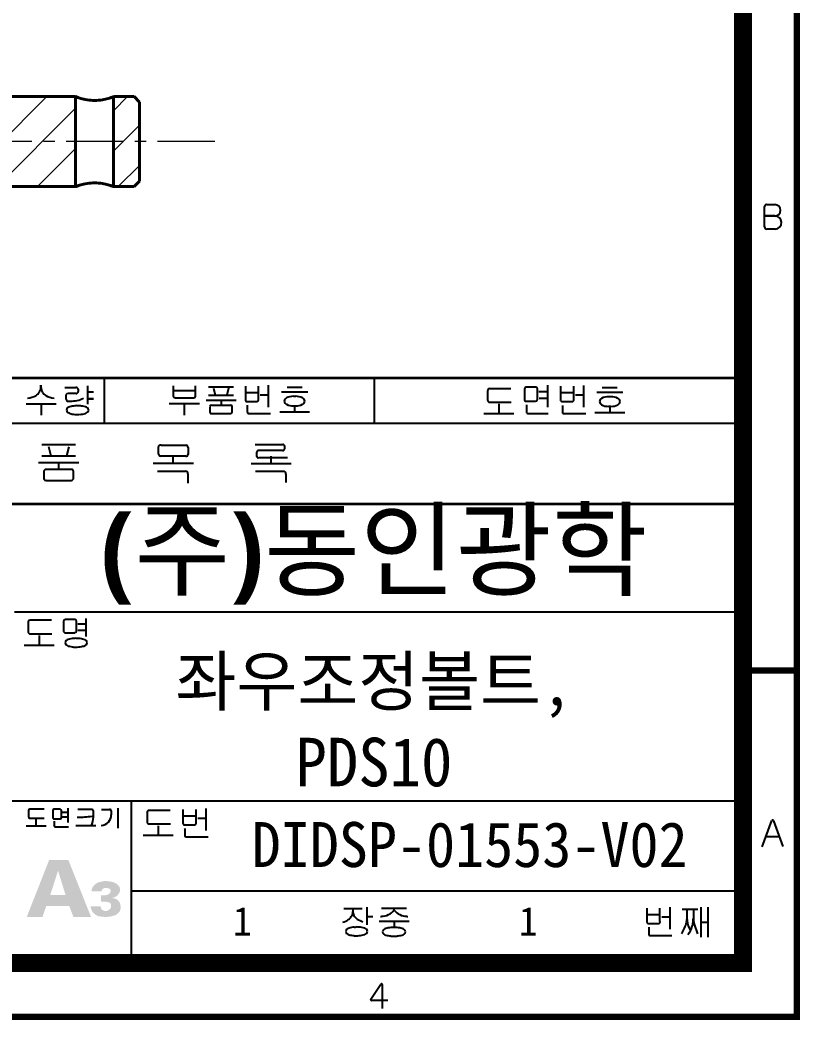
# Model space of a CAD drawing. Header units: millimetres. Extents: x 20 to 420, y 20 to 297.
# Drawn here: x 333.6 to 420.4, y 19.6 to 130.8 of the extents above; entities that cross this region are included whole.
import ezdxf

# ---------------------------------------------------------------- set-up
doc = ezdxf.new("R2010")
doc.units = ezdxf.units.MM
doc.linetypes.add('CENTERX2', pattern=[20.32, 12.7, -2.54, 2.54, -2.54])
doc.layers.get('0').update_dxf_attribs({"color": 6})
doc.layers.add('0 @ 1', color=6, linetype='Continuous')
for name, color, linetype, lineweight in [('CENTER', 1, 'CENTERX2', 9), ('DIM', 2, 'Continuous', 9), ('HATCH', 5, 'Continuous', 13), ('OUTLINE', 3, 'Continuous', 40)]:
    doc.layers.add(name, color=color, linetype=linetype, lineweight=lineweight)
doc.styles.get("Standard").update_dxf_attribs({"font": '', "height": 3.2})
doc.styles.add('굴림', font='', dxfattribs={"height": 3.2})
doc.styles.get('Standard').set_extended_font_data('GulimChe')
doc.styles.get('굴림').set_extended_font_data('GulimChe')
pattern_1 = [(45, (19.583, 11.8146), (-2.245064, 2.245064), [])]

# ---------------------------------------------------------------- blocks, each defined once
blk = doc.blocks.new('A-3_규격도면_동인광학')
h = blk.add_hatch(color=256)
h.paths.add_polyline_path([(319.01, 17.42), (316.86, 17.42), (314.37, 11.09), (316.12, 11.09), (316.54, 12.31), (319.11, 12.31), (319.57, 11.09), (321.53, 11.09)])
h.paths.add_polyline_path([(318.69, 13.55), (316.99, 13.55), (317.84, 16.2), (317.87, 16.2)], flags=16)
blk.add_hatch(color=256).paths.add_polyline_path([(324.07, 13.26), (324.15, 13.31), (324.26, 13.36), (324.37, 13.42), (324.45, 13.5), (324.52, 13.58), (324.6, 13.68), (324.66, 13.76), (324.71, 13.87), (324.74, 14), (324.74, 14.11), (324.74, 14.24), (324.71, 14.37), (324.66, 14.48), (324.6, 14.56), (324.52, 14.66), (324.42, 14.74), (324.31, 14.82), (324.21, 14.87), (324.07, 14.93), (323.97, 14.98), (323.84, 15.01), (323.7, 15.03), (323.57, 15.06), (323.44, 15.06), (323.3, 15.09), (323.17, 15.09), (323.04, 15.09), (322.93, 15.06), (322.8, 15.06), (322.69, 15.03), (322.59, 15.01), (322.48, 14.98), (322.38, 14.95), (322.3, 14.93), (322.14, 14.85), (321.98, 14.74), (321.87, 14.61), (321.77, 14.5), (321.69, 14.37), (321.63, 14.24), (321.58, 14.11), (321.58, 13.95), (322.69, 13.95), (322.69, 14.03), (322.75, 14.11), (322.77, 14.19), (322.85, 14.24), (322.91, 14.26), (322.99, 14.32), (323.07, 14.34), (323.17, 14.34), (323.28, 14.34), (323.38, 14.32), (323.46, 14.29), (323.54, 14.26), (323.62, 14.21), (323.68, 14.13), (323.7, 14.08), (323.7, 14), (323.68, 13.89), (323.65, 13.81), (323.6, 13.73), (323.54, 13.68), (323.49, 13.65), (323.41, 13.6), (323.33, 13.58), (323.25, 13.55), (323.15, 13.52), (323.04, 13.52), (322.91, 13.52), (322.77, 13.52), (322.75, 13.52), (322.69, 13.52), (322.67, 13.52), (322.62, 13.52), (322.62, 12.81), (322.88, 12.81), (323.09, 12.81), (323.25, 12.78), (323.41, 12.75), (323.54, 12.73), (323.65, 12.65), (323.7, 12.57), (323.76, 12.43), (323.76, 12.28), (323.76, 12.17), (323.7, 12.09), (323.65, 12.01), (323.57, 11.93), (323.49, 11.85), (323.38, 11.82), (323.25, 11.77), (323.15, 11.77), (323.04, 11.77), (322.93, 11.8), (322.83, 11.85), (322.75, 11.9), (322.67, 11.98), (322.64, 12.09), (322.59, 12.17), (322.59, 12.28), (321.48, 12.28), (321.5, 12.09), (321.58, 11.9), (321.63, 11.75), (321.74, 11.59), (321.87, 11.48), (322.01, 11.37), (322.16, 11.27), (322.32, 11.19), (322.4, 11.19), (322.51, 11.16), (322.62, 11.16), (322.72, 11.14), (322.83, 11.14), (322.96, 11.11), (323.07, 11.11), (323.2, 11.11), (323.38, 11.11), (323.54, 11.14), (323.7, 11.16), (323.86, 11.19), (324.02, 11.24), (324.15, 11.27), (324.26, 11.32), (324.39, 11.4), (324.41, 11.41), (324.68, 11.68), (324.71, 11.75), (324.76, 11.85), (324.79, 11.96), (324.82, 12.09), (324.82, 12.22), (324.79, 12.41), (324.76, 12.59), (324.68, 12.75), (324.58, 12.89), (324.45, 13.02), (324.29, 13.1), (324.1, 13.18), (323.89, 13.2), (323.89, 13.23), (323.97, 13.23)])
for p, q in [((396.4, 87.81), (396.4, 90.08)), ((396.64, 90.29), (397.54, 90.29)), ((397.54, 89.02), (396.4, 89.02)), ((396.4, 89.02), (397.54, 89.02)), ((397.54, 89.02), (397.56, 89.02)), ((397.61, 87.56), (396.65, 87.56)), ((315.95, 70.2), (315.95, 70.02)), ((315.95, 70.02), (315.95, 70.2)), ((321.12, 70.15), (321.12, 68.1)), ((323, 71), (323, 66)), ((330.65, 70.14), (330.65, 69.02)), ((333.13, 69.07), (333.13, 70.15)), ((334.59, 70.04), (337.37, 70.04)), ((338.68, 70.1), (338.68, 68.57)), ((340.15, 68.61), (340.15, 70.1)), ((341.23, 70.2), (341.23, 67.78)), ((353, 71), (353, 66)), ((372.26, 70.21), (372.26, 67.78)), ((373.72, 70.09), (373.72, 68.57)), ((375.19, 68.61), (375.19, 70.1)), ((376.27, 70.19), (376.27, 67.78)), ((318.6, 69.97), (319.82, 69.97)), ((318.74, 69.12), (318.74, 68.69)), ((319.86, 69.29), (318.97, 69.29)), ((320.09, 69.78), (320.09, 69.51)), ((321.79, 69.45), (321.12, 69.45)), ((330.65, 69.63), (333.13, 69.63)), ((334.59, 69.1), (337.37, 69.1)), ((335.14, 69.89), (335.32, 69.1)), ((336.81, 69.87), (336.64, 69.1)), ((338.68, 69.41), (340.15, 69.41)), ((340.34, 69.15), (341.23, 69.15)), ((342.71, 69.48), (345.62, 69.48)), ((343.33, 70), (344.99, 70)), ((344.02, 68.98), (344.15, 68.98)), ((344.15, 68.98), (344.29, 68.98)), ((365.62, 69.61), (365.62, 68.55)), ((368.21, 69.82), (365.84, 69.82)), ((369.71, 69.81), (369.71, 68.62)), ((370.97, 69.99), (369.92, 69.99)), ((371.16, 68.62), (371.16, 69.77)), ((371.33, 69.5), (372.26, 69.5)), ((373.72, 69.4), (375.19, 69.4)), ((375.37, 69.14), (376.27, 69.14)), ((377.75, 69.43), (380.66, 69.43)), ((378.37, 69.96), (380.03, 69.96)), ((379.05, 68.94), (379.19, 68.94)), ((379.19, 68.94), (379.33, 68.94)), ((314.31, 68.15), (317.66, 68.15)), ((315.98, 68.15), (315.98, 66.86)), ((318.92, 68.45), (319.25, 68.44)), ((321.12, 68.68), (321.79, 68.68)), ((321.79, 68.68), (321.12, 68.68)), ((330.21, 68.16), (333.57, 68.16)), ((330.87, 68.82), (332.93, 68.82)), ((331.89, 68.16), (331.89, 66.88)), ((334.31, 68.56), (337.66, 68.56)), ((334.75, 67.82), (334.75, 67.21)), ((337.04, 67.97), (334.93, 67.97)), ((335.98, 68.56), (335.98, 67.97)), ((337.21, 67.27), (337.21, 67.82)), ((338.89, 68.4), (339.97, 68.4)), ((338.9, 67.98), (338.9, 67.22)), ((344.15, 67.89), (344.02, 67.89)), ((344.29, 67.89), (344.15, 67.89)), ((344.15, 67.89), (344.15, 67.24)), ((365.86, 68.32), (368.25, 68.32)), ((366.86, 68.12), (366.86, 67.08)), ((369.91, 68.42), (370.95, 68.42)), ((369.93, 68.01), (369.93, 67.28)), ((371.34, 68.77), (372.26, 68.77)), ((373.92, 68.39), (375.01, 68.39)), ((373.94, 67.97), (373.94, 67.22)), ((379.19, 67.85), (379.05, 67.85)), ((379.33, 67.85), (379.19, 67.85)), ((379.19, 67.85), (379.19, 67.19)), ((334.98, 67.07), (337.04, 67.07)), ((339.1, 67.07), (341.48, 67.07)), ((342.5, 67.24), (345.83, 67.24)), ((365.2, 67.08), (368.53, 67.08)), ((370.18, 67.07), (372.36, 67.07)), ((374.13, 67.07), (376.52, 67.07)), ((377.53, 67.19), (380.87, 67.19)), ((253, 66), (393, 66)), ((316.07, 63.6), (319.78, 63.6)), ((316.8, 63.39), (317.04, 62.34)), ((319.04, 63.37), (318.8, 62.34)), ((329.33, 63.54), (332.07, 63.54)), ((339.77, 63.62), (342.83, 63.62)), ((316.07, 62.34), (319.78, 62.34)), ((329.02, 62.53), (329.02, 63.34)), ((332.07, 62.33), (329.26, 62.33)), ((330.66, 61.54), (330.66, 62.33)), ((332.31, 63.27), (332.31, 62.53)), ((339.93, 62.72), (339.93, 62.36)), ((342.81, 62.96), (340.13, 62.94)), ((341.55, 61.52), (341.55, 62.31)), ((315.7, 61.63), (320.16, 61.63)), ((317.92, 61.63), (317.92, 60.84)), ((328.43, 61.54), (332.9, 61.54)), ((339.33, 61.52), (343.79, 61.52)), ((340.22, 62.16), (343.35, 62.16)), ((316.28, 60.64), (316.28, 59.83)), ((319.33, 60.84), (316.52, 60.84)), ((319.57, 59.9), (319.57, 60.64)), ((328.91, 60.65), (332.01, 60.65)), ((332.29, 60.35), (332.29, 59.33)), ((339.8, 60.64), (342.91, 60.64)), ((343.18, 60.34), (343.18, 59.38)), ((316.59, 59.63), (319.33, 59.63)), ((313, 45), (393, 45)), ((314.52, 43.86), (314.52, 42.8)), ((317.11, 44.08), (314.74, 44.08)), ((317.11, 44.08), (314.74, 44.08)), ((318.46, 43.97), (318.46, 42.9)), ((319.73, 44.16), (318.67, 44.16)), ((319.73, 44.16), (318.67, 44.16)), ((319.92, 42.9), (319.92, 43.94)), ((320.04, 43.7), (320.96, 43.7)), ((320.96, 44.29), (320.96, 42.26)), ((314.76, 42.57), (317.15, 42.57)), ((315.76, 42.37), (315.76, 41.33)), ((318.67, 42.7), (319.71, 42.7)), ((320.04, 42.97), (320.96, 42.97)), ((314.1, 41.33), (317.43, 41.33)), ((253, 24), (393, 24)), ((326, 24), (326, 7)), ((314.58, 22.93), (314.58, 22.22)), ((316.3, 23.07), (314.72, 23.07)), ((317.26, 22.94), (317.26, 22.15)), ((318.11, 23.07), (317.4, 23.07)), ((318.23, 22.15), (318.23, 22.92)), ((318.34, 22.74), (318.96, 22.74)), ((318.35, 22.25), (318.96, 22.25)), ((318.96, 23.21), (318.96, 21.59)), ((320.06, 23.07), (321.61, 23.07)), ((321.77, 22.94), (321.77, 22.21)), ((322.7, 23.06), (323.59, 23.06)), ((323.77, 22.9), (323.77, 22.47)), ((324.51, 23.2), (324.51, 20.98)), ((327.75, 22.73), (327.75, 21.67)), ((330.34, 22.94), (327.96, 22.94)), ((331.74, 23.04), (331.74, 21.51)), ((331.74, 22.34), (333.2, 22.34)), ((333.2, 21.55), (333.2, 23.04)), ((334.28, 23.14), (334.28, 20.72)), ((314.3, 21.24), (316.52, 21.24)), ((314.74, 22.07), (316.33, 22.07)), ((315.4, 21.93), (315.4, 21.24)), ((317.4, 22.02), (318.09, 22.02)), ((317.41, 21.74), (317.41, 21.26)), ((322.06, 21.23), (319.83, 21.23)), ((319.98, 22.21), (320.05, 22.21)), ((327.99, 21.44), (330.37, 21.44)), ((328.98, 21.23), (328.98, 20.2)), ((331.94, 21.33), (333.03, 21.33)), ((333.39, 22.08), (334.28, 22.08)), ((396.14, 18.9), (397.22, 21.81)), ((397.39, 21.8), (398.44, 18.92)), ((317.58, 21.12), (319.03, 21.12)), ((327.33, 20.2), (330.66, 20.2)), ((331.95, 20.92), (331.95, 20.16)), ((332.15, 20.01), (334.53, 20.01)), ((396.56, 20.04), (398.03, 20.04)), ((326, 14), (393, 14)), ((349.63, 12.03), (351.66, 12.03)), ((350.64, 12.03), (350.64, 11.71)), ((352.17, 12.21), (352.17, 10.22)), ((352.18, 11.15), (352.84, 11.15)), ((353.71, 11.17), (353.82, 11.17)), ((353.83, 12.08), (356.61, 12.08)), ((355.22, 11.89), (355.22, 12.09)), ((356.62, 11.17), (356.73, 11.17)), ((383.32, 12.07), (383.32, 10.55)), ((383.32, 11.38), (384.78, 11.38)), ((384.78, 10.59), (384.78, 12.08)), ((384.97, 11.12), (385.86, 11.12)), ((385.86, 12.18), (385.86, 9.76)), ((387.26, 11.97), (389, 11.97)), ((387.78, 11.97), (387.78, 11)), ((388.5, 11.97), (388.5, 10.97)), ((389.32, 12.21), (389.32, 8.87)), ((390.12, 12.21), (390.12, 8.87)), ((353.55, 10.62), (356.88, 10.62)), ((355.22, 10.62), (355.22, 10.05)), ((383.52, 10.37), (384.61, 10.37)), ((387.78, 11), (387.8, 10.7)), ((388.5, 10.97), (388.51, 10.72)), ((388.57, 10.3), (388.94, 9.22)), ((389.32, 10.53), (390.12, 10.53)), ((383.53, 9.95), (383.53, 9.2)), ((383.73, 9.05), (386.11, 9.05)), ((352.63, 1.95), (353.73, 3.65)), ((353.91, 3.59), (353.91, 0.91)), ((354.52, 1.8), (352.71, 1.8))]:
    blk.add_line(p, q)
for points, const_width in [([(0, 0), (0, 277), (400, 277), (400, 0)], 0.7), ([(21, 6), (21, 271), (394, 271), (394, 6)], 2)]:
    blk.add_lwpolyline(points, close=True, dxfattribs=dict(const_width=const_width))
for points, const_width in [([(198, 7), (198, 71), (393, 71)], 0.3), ([(128, 7), (128, 57), (393, 57)], 0.3), ([(400, 38.5), (393.33, 38.5)], 0.7)]:
    blk.add_lwpolyline(points, dxfattribs=dict(const_width=const_width))
for centre, radius, start, end in [((396.62, 90.08), 0.211, 84.2384, 180), ((397.54, 89.65), 0.638, 270, 90), ((397.56, 88.29), 0.727, 273.6048, 90), ((396.65, 87.81), 0.249, 181.3239, 270), ((314.37, 70.69), 1.92, 273.0377, 302.6699), ((314.76, 70.08), 1.2, 302.6699, 326.0061), ((314.85, 70.02), 1.1, 326.0061, 0), ((317.05, 70.02), 1.1, 180, 213.9939), ((317.13, 70.08), 1.2, 213.9939, 237.3301), ((317.52, 70.69), 1.92, 237.3301, 266.9623), ((318.97, 69.05), 0.243, 90, 162.7327), ((319.82, 69.68), 0.29, 19.9366, 90), ((319.87, 69.51), 0.223, 268.9289, 0), ((330.85, 69.02), 0.196, 180, 274.282), ((332.93, 69.02), 0.2, 270, 11.7778), ((344.02, 67.33), 1.65, 90, 117.2376), ((344.29, 67.33), 1.65, 62.7624, 90), ((365.84, 69.61), 0.217, 90, 179.9617), ((369.92, 69.78), 0.211, 90, 174.1511), ((370.94, 69.77), 0.223, 0, 81.4867), ((379.05, 67.28), 1.65, 90, 117.2376), ((379.33, 67.28), 1.65, 62.7624, 90), ((318.98, 68.69), 0.247, 180, 255.9206), ((319.33, 67.22), 0.62, 105.5854, 130.787), ((319.96, 64.94), 2.98, 94.5784, 105.5854), ((319.34, 71.36), 2.92, 268.0891, 297.4303), ((320.15, 62.35), 5.59, 91.6235, 94.3457), ((319.99, 63.6), 4.33, 85.4216, 90), ((320.1, 64.94), 2.98, 74.4146, 85.4216), ((320.73, 67.22), 0.62, 49.213, 74.4146), ((334.93, 67.79), 0.187, 90, 169.1835), ((337.06, 67.82), 0.154, 0, 98.8347), ((338.86, 68.57), 0.179, 180, 277.6654), ((339.97, 68.58), 0.181, 270, 11.0214), ((343.47, 68.39), 0.459, 117.2376, 174.097), ((343.47, 68.48), 0.459, 185.903, 242.7624), ((344.02, 69.55), 1.65, 242.7624, 270), ((344.29, 69.55), 1.65, 270, 297.2376), ((344.84, 68.39), 0.459, 5.903, 62.7624), ((344.84, 68.48), 0.459, 297.2376, 354.097), ((365.85, 68.55), 0.23, 180, 273.1332), ((369.91, 68.62), 0.198, 180, 272.2398), ((370.95, 68.63), 0.214, 270, 355.6406), ((373.9, 68.57), 0.179, 180, 277.6654), ((375.01, 68.57), 0.181, 270, 11.0214), ((378.51, 68.35), 0.459, 117.2376, 174.097), ((378.51, 68.44), 0.459, 185.903, 242.7624), ((379.05, 69.5), 1.65, 242.7624, 270), ((379.33, 69.5), 1.65, 270, 297.2376), ((379.88, 68.35), 0.459, 5.903, 62.7624), ((379.88, 68.44), 0.459, 297.2376, 354.097), ((319.16, 67.41), 0.362, 130.787, 175.4096), ((319.16, 67.47), 0.362, 184.5904, 229.213), ((319.33, 67.67), 0.62, 229.213, 254.4146), ((319.96, 69.94), 2.98, 254.4146, 265.4216), ((320.15, 72.54), 5.59, 265.6543, 268.3765), ((319.99, 71.29), 4.33, 270, 274.5784), ((320.1, 69.94), 2.98, 274.5784, 285.5854), ((320.73, 67.67), 0.62, 285.5854, 310.787), ((320.9, 67.41), 0.362, 4.5904, 49.213), ((320.9, 67.47), 0.362, 310.787, 355.4096), ((334.91, 67.21), 0.163, 180, 296.3016), ((337.04, 67.25), 0.179, 270, 7.5903), ((339.06, 67.22), 0.157, 180, 284.5405), ((370.15, 67.28), 0.218, 180, 278.834), ((374.09, 67.22), 0.157, 180, 284.5405), ((329.23, 63.34), 0.217, 63.6984, 180), ((332.07, 63.3), 0.239, 352.4097, 90), ((342.83, 63.38), 0.242, 5.4904, 90), ((342.28, 63.29), 0.799, 351.9475, 8.0525), ((329.26, 62.58), 0.25, 190.8165, 270), ((332.1, 62.53), 0.205, 261.1653, 0), ((340.13, 62.74), 0.2, 90.4674, 185.5199), ((340.14, 62.36), 0.21, 180, 290.6438), ((342.83, 63.2), 0.243, 265.0661, 354.5096), ((316.52, 60.59), 0.25, 90, 169.1835), ((319.36, 60.64), 0.205, 0, 98.8347), ((332.01, 60.38), 0.273, 354.4055, 90), ((342.91, 60.36), 0.273, 354.4055, 90), ((316.5, 59.83), 0.217, 180, 296.3016), ((319.33, 59.87), 0.239, 270, 7.5903), ((314.74, 43.86), 0.217, 90, 179.9617), ((318.67, 43.95), 0.211, 90, 174.1511), ((319.7, 43.94), 0.223, 0, 81.4867), ((314.75, 42.8), 0.23, 180, 273.1332), ((318.66, 42.9), 0.198, 180, 272.2398), ((319.71, 42.92), 0.214, 270, 355.6406), ((318.99, 41.56), 0.362, 130.787, 175.4096), ((318.99, 41.61), 0.362, 184.5904, 229.213), ((319.16, 41.36), 0.62, 105.5854, 130.787), ((319.16, 41.81), 0.62, 229.213, 254.4146), ((319.79, 39.08), 2.98, 94.5784, 105.5854), ((319.79, 44.09), 2.98, 254.4146, 265.4216), ((319.98, 36.49), 5.59, 91.6235, 94.3457), ((319.82, 37.74), 4.33, 85.4216, 90), ((319.93, 39.08), 2.98, 74.4146, 85.4216), ((319.93, 44.09), 2.98, 274.5784, 285.5854), ((320.56, 41.36), 0.62, 49.213, 74.4146), ((320.56, 41.81), 0.62, 285.5854, 310.787), ((320.73, 41.56), 0.362, 4.5904, 49.213), ((320.73, 41.61), 0.362, 310.787, 355.4096), ((319.98, 46.68), 5.59, 265.6543, 268.3765), ((319.82, 45.43), 4.33, 270, 274.5784), ((314.72, 22.93), 0.145, 90, 179.9617), ((317.4, 22.93), 0.141, 90, 174.1511), ((318.08, 22.92), 0.149, 0, 81.4867), ((320.05, 35.32), 13.12, 270, 276.9594), ((321.61, 22.9), 0.163, 11.6219, 90), ((322.57, 22.47), 1.2, 274.0617, 0), ((323.59, 22.89), 0.179, 4.3858, 90), ((327.96, 22.72), 0.217, 90, 179.9617), ((314.73, 22.22), 0.153, 180, 273.1332), ((317.39, 22.15), 0.132, 180, 272.2398), ((317.55, 21.26), 0.146, 180, 278.834), ((318.09, 22.16), 0.143, 270, 355.6406), ((319.41, 22.21), 2.37, 335.6604, 0), ((327.98, 21.67), 0.23, 180, 273.1332), ((331.92, 21.51), 0.179, 180, 277.6654), ((333.03, 21.52), 0.181, 270, 11.0214), ((397.3, 21.78), 0.0874, 11.2217, 159.6347), ((332.11, 20.16), 0.157, 180, 284.5405), ((349.32, 11.91), 1.37, 306.2125, 332.5484), ((349.71, 11.71), 0.93, 332.5484, 0), ((351.55, 11.71), 0.912, 180, 209.5054), ((351.7, 11.79), 1.08, 209.5054, 237.9626), ((353.82, 12.93), 1.75, 270, 322.3934), ((355.17, 11.89), 0.0491, 322.3934, 2.3593), ((356.62, 12.93), 1.75, 217.6066, 270), ((349.01, 12.33), 1.89, 285.8538, 306.2125), ((353.62, 14.86), 4.7, 237.9626, 246.4471), ((383.5, 10.55), 0.179, 180, 277.6654), ((384.61, 10.55), 0.181, 270, 11.0214), ((384.28, 11.27), 3.53, 325.4813, 347.6515), ((385.48, 11), 2.31, 347.6515, 0), ((389.76, 10.79), 1.97, 182.5464, 216.5878), ((384.37, 11.46), 4.24, 326.3671, 340.7944), ((386.55, 10.7), 1.93, 340.7944, 351.625), ((384.74, 10.97), 3.75, 351.625, 0), ((390.79, 10.84), 2.28, 183.0149, 193.5145), ((350.21, 9.47), 0.362, 130.787, 175.4096), ((350.21, 9.52), 0.362, 184.5904, 229.213), ((350.38, 9.27), 0.62, 105.5854, 130.787), ((350.38, 9.72), 0.62, 229.213, 254.4146), ((351.01, 7), 2.98, 94.5784, 105.5854), ((351.01, 12), 2.98, 254.4146, 265.4216), ((350.79, 10.92), 0.954, 268.7527, 282.7614), ((350.9, 9.86), 0.852, 261.1286, 276.7421), ((351, 5.66), 4.33, 85.4216, 90), ((351, 13.35), 4.33, 270, 274.5784), ((351.11, 7), 2.98, 74.4146, 85.4216), ((351.11, 12.01), 2.98, 274.5784, 285.5854), ((351.75, 9.28), 0.62, 49.213, 74.4146), ((351.75, 9.73), 0.62, 285.5854, 310.787), ((351.91, 9.48), 0.362, 4.5904, 49.213), ((351.91, 9.53), 0.362, 310.787, 355.4096), ((354.3, 9.43), 0.362, 130.787, 175.4096), ((354.3, 9.48), 0.362, 184.5904, 229.213), ((354.47, 9.23), 0.62, 105.5854, 130.787), ((354.47, 9.68), 0.62, 229.213, 254.4146), ((355.1, 6.95), 2.98, 94.5784, 105.5854), ((355.1, 11.96), 2.98, 254.4146, 265.4216), ((355.21, 5.61), 4.33, 90, 94.5784), ((355.21, 13.3), 4.33, 265.4216, 270), ((355.21, 5.61), 4.33, 85.4216, 90), ((355.21, 13.3), 4.33, 270, 274.5784), ((355.32, 6.95), 2.98, 74.4146, 85.4216), ((355.32, 11.96), 2.98, 274.5784, 285.5854), ((355.95, 9.23), 0.62, 49.213, 74.4146), ((355.95, 9.68), 0.62, 285.5854, 310.787), ((356.12, 9.43), 0.362, 4.5904, 49.213), ((356.12, 9.48), 0.362, 310.787, 355.4096), ((383.69, 9.2), 0.157, 180, 284.5405), ((353.81, 3.59), 0.1, 0, 147.0627), ((352.71, 1.9), 0.1, 147.0627, 270)]:
    blk.add_arc(centre, radius, start, end)
at = {"layer": 'DIM', "insert": (353, 51), "char_height": 8.5, "width": 80, "attachment_point": 5, "style": '굴림'}
blk.add_mtext('{\\fMalgun Gothic|b1|i0|c129|p50;\\C6;(주)동인광학}', dxfattribs=at)

msp = doc.modelspace()

# ---------------------------------------------------------------- hatches: boundary and pattern name
at = {"layer": 'HATCH'}
h = msp.add_hatch(dxfattribs=at)
h.set_pattern_fill('ANSI31', color=256, style=0)
h.set_pattern_definition(pattern_1)
h.paths.add_polyline_path([(202.413, 117.281), (202.413, 104.781), (207.913, 104.781), (214.413, 111.281), (237.713, 111.281), (237.713, 113.081), (240.513, 113.081), (240.513, 111.281), (253.913, 111.281), (253.913, 111.881), (254.713, 111.881), (254.713, 111.681), (255.113, 111.281), (286.713, 111.281), (287.113, 111.681), (287.113, 111.881), (287.913, 111.881), (287.913, 111.281), (301.313, 111.281), (301.313, 113.081), (304.113, 113.081), (304.113, 111.281), (315.113, 111.281), (315.113, 112.281), (339.813, 112.281), (339.813, 122.281), (315.113, 122.281), (315.113, 123.281), (304.113, 123.281), (304.113, 121.481), (301.313, 121.481), (301.313, 123.281), (287.913, 123.281), (287.913, 122.681), (287.113, 122.681), (287.113, 122.881), (286.713, 123.281), (255.113, 123.281), (254.713, 122.881), (254.713, 122.681), (253.913, 122.681), (253.913, 123.281), (240.513, 123.281), (240.513, 121.481), (237.713, 121.481), (237.713, 123.281), (214.413, 123.281), (207.913, 129.781), (202.413, 129.781)])
h = msp.add_hatch(dxfattribs=at)
h.set_pattern_fill('ANSI31', color=256, style=0)
h.set_pattern_definition(pattern_1)
h.paths.add_polyline_path([(346.313, 112.281), (346.913, 112.881), (346.913, 121.681), (346.313, 122.281), (344.013, 122.281), (344.013, 112.281)])

# ---------------------------------------------------------------- linework, layer by layer
at = {"layer": 'CENTER', "ltscale": 0.5}
msp.add_line((355.277, 117.281), (179.835, 117.281), dxfattribs=at)
at = {"layer": 'OUTLINE'}
for p, q in [((315.113, 122.281), (339.813, 122.281)), ((339.813, 122.281), (339.813, 112.281)), ((344.013, 112.281), (344.013, 122.281)), ((344.013, 122.281), (346.313, 122.281)), ((346.313, 122.281), (346.913, 121.681)), ((346.913, 121.681), (346.913, 112.881)), ((339.813, 112.281), (315.113, 112.281)), ((346.313, 112.281), (344.013, 112.281)), ((346.913, 112.881), (346.313, 112.281))]:
    msp.add_line(p, q, dxfattribs=at)
for points in [[(339.813, 122.281), (339.813, 122.281), (339.867, 122.259), (340.069, 122.184), (340.217, 122.13), (340.583, 122.023), (340.803, 121.968), (341.383, 121.888), (341.648, 121.864), (342.176, 121.864), (342.54, 121.888), (343.027, 121.968), (343.245, 122.023), (343.611, 122.131), (343.759, 122.184), (343.96, 122.259), (344.013, 122.281), (344.013, 122.281)], [(344.013, 112.281), (344.013, 112.281), (343.96, 112.303), (343.758, 112.379), (343.611, 112.431), (343.242, 112.54), (343.024, 112.594), (342.541, 112.674), (342.177, 112.699), (341.65, 112.699), (341.385, 112.674), (340.803, 112.595), (340.583, 112.54), (340.216, 112.431), (340.07, 112.379), (339.866, 112.303), (339.813, 112.281), (339.813, 112.281)]]:
    msp.add_open_spline(points, degree=3, knots=[0, 0, 0, 0, 0.125, 0.125, 0.25, 0.25, 0.375, 0.375, 0.5, 0.5, 0.625, 0.625, 0.75, 0.75, 0.875, 0.875, 1, 1, 1, 1], dxfattribs=at)

# ---------------------------------------------------------------- block references
at = {"layer": '0 @ 1'}
msp.add_blockref('A-3_규격도면_동인광학', (20, 20), dxfattribs=at)

# ---------------------------------------------------------------- texts
at = {"layer": 'DIM', "attachment_point": 5}
for s, insert, char_height, width in [('{\\C2;좌우조정볼트,\\PPDS10}', (372.976, 52.779), 5.4, 80), ('DIDSP-01553-V02', (383.617, 39.112), 5, 58.7173), ('{\\C2;1}', (358.344, 30.612), 3.2, 24.73741), ('{\\C2;1}', (390.135, 30.612), 3.2, 26.25038)]:
    msp.add_mtext(s, dxfattribs=dict(at, insert=insert, char_height=char_height, width=width))

doc.saveas('drawing.dxf')
